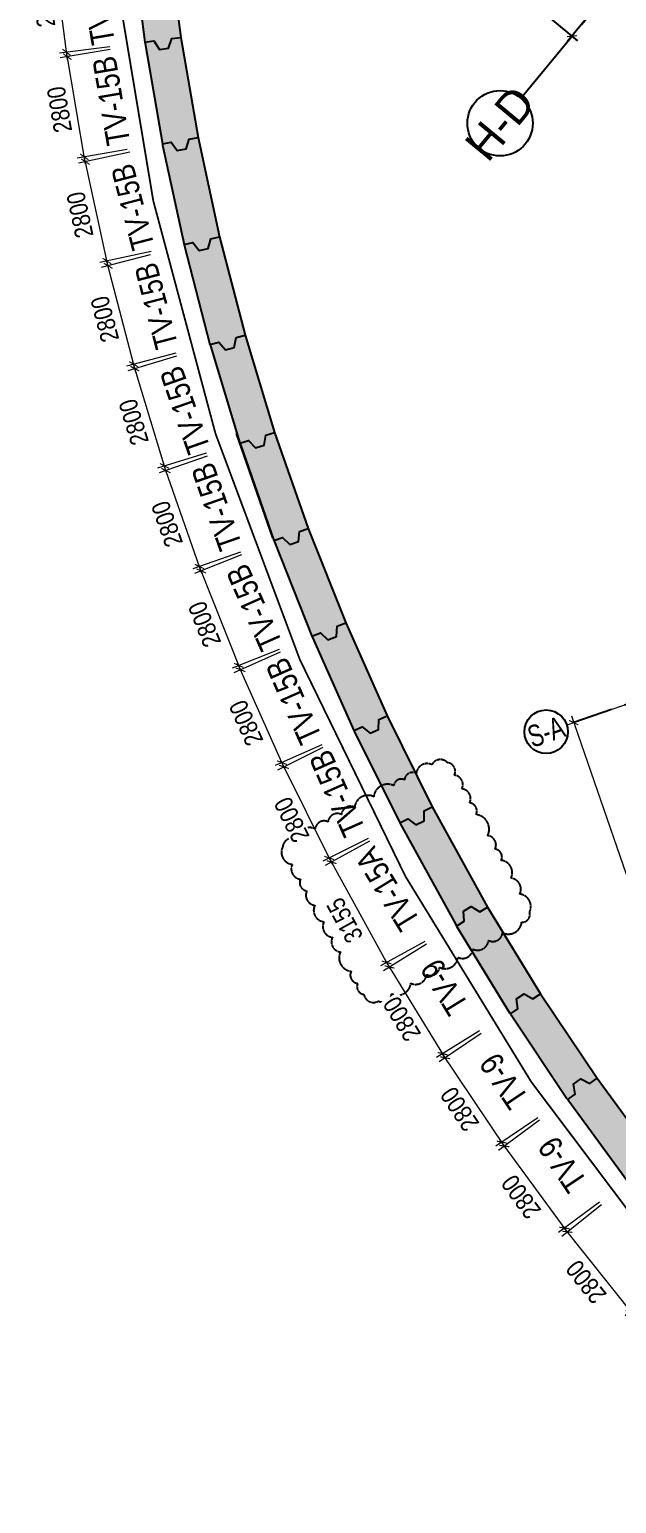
# Model space of a CAD drawing. Header units: millimetres. Extents: x 0 to 837459, y -815537 to -10000.
# Drawn here: x 500677 to 516857, y -516984 to -476374 of the extents above; entities that cross this region are included whole.
import ezdxf
from ezdxf.enums import TextEntityAlignment as Align
from ezdxf.xclip import XClip

# ---------------------------------------------------------------- set-up
doc = ezdxf.new("R2010")
doc.units = ezdxf.units.MM
doc.header["$LTSCALE"] = 100
doc.header["$XCLIPFRAME"] = 0
doc.header["$PDMODE"] = 32
doc.header["$PDSIZE"] = 2.5
for name, pattern in [('CENTER2', [1.125, 0.75, -0.125, 0.125, -0.125]), ('DASHDOT', [1, 0.5, -0.25, 0, -0.25]), ('DASHED', [4.5, 3, -1.5])]:
    doc.linetypes.add(name, pattern=pattern)
for name, color, linetype in [('A-GRID-SYM', 50, 'Continuous'), ('ccu11-Dim', 8, 'Continuous'), ('ccu11-Khuat', 9, 'DASHED'), ('ccu12-Hatch', 250, 'Continuous'), ('ccu12-Truc', 13, 'CENTER2'), ('KC-Betong', 6, 'Continuous'), ('KT-Dim', 8, 'Continuous'), ('Xref_ST_MBDV Cot vach 30.7.2022$0$Xref_ST_MBDV Cot vach 30.7.2022|Xref_ST_MBDV Cot vach 30.7.2022|Xref_ST_MBDV Cot vach 30.7.2022|Xref_ST_MBDV Cot vach 30.7.2022|A-CORE-OTLN', 2, 'Continuous'), ('Xref_ST_MBDV Cot vach 30.7.2022$0$Xref_ST_MBDV Cot vach 30.7.2022|Xref_ST_MBDV Cot vach 30.7.2022|Xref_ST_MBDV Cot vach 30.7.2022|Xref_ST_MBDV Cot vach 30.7.2022|ccu12-Thay', 7, 'Continuous'), ('Xref_ST_MBDV Cot vach 30.7.2022|Xref_ST_MBDV Cot vach 30.7.2022|Xref_ST_MBDV Cot vach 30.7.2022|Xref_ST_MBDV Cot vach 30.7.2022|A-GRID-SYM', 50, 'Continuous')]:
    doc.layers.add(name, color=color, linetype=linetype)
doc.layers.add('ccu12-Tencaukien', color=9, linetype='Continuous', lineweight=15)
doc.styles.add('Arial', font='arial.ttf', dxfattribs={"width": 0.7})
doc.styles.add('Arial Narrow', font='ARIALN.TTF')
doc.styles.add('HBA-Text', font='GOTHIC.TTF')
doc.dimstyles.new('ccu12-200', dxfattribs={"dimscale": 200, "dimtxt": 2.5, "dimasz": 1, "dimexe": 1, "dimexo": 2, "dimgap": 1, "dimtad": 1, "dimdec": 0, "dimdsep": 46, "dimtxsty": 'Arial Narrow', "dimblk": 'ARCHTICK', "dimcen": -1, "dimdle": 1, "dimclrd": 256, "dimclre": 256, "dimclrt": 3, "dimadec": 0, "dimazin": 2, "dimtfac": 0.1, "dimtdec": 0, "dimtmove": 0, "dimatfit": 1, "dimldrblk": 'ARCHTICK', "dimfxl": 1, "dimtvp": 0.833333, "dimtolj": 1, "dimtzin": 12, "dimarcsym": 0})

# ---------------------------------------------------------------- blocks, each defined once
blk = doc.blocks.new('_ARCHTICK')
at = {"color": 0, "linetype": 'ByBlock', "const_width": 0.15}
blk.add_lwpolyline([(-0.5, -0.5), (0.5, 0.5)], dxfattribs=at)
blk = doc.blocks.new('*D111')
at = {"layer": 'Defpoints', "color": 0, "transparency": 16777216}
for p in [(306861, -58345, 0), (323836, -104143), (320491, -105298)]:
    blk.add_point(p, dxfattribs=at)
at = {"layer": 'KT-Dim', "lineweight": -2, "transparency": 16777216}
for p, q in [((306483, -58476), (304366, -59206)), ((304490, -58952), (320556, -105487)), ((323458, -104273), (320302, -105363))]:
    blk.add_line(p, q, dxfattribs=at)
at = {"layer": 'KT-Dim', "lineweight": -2, "transparency": 16777216, "xscale": 200, "yscale": 200, "zscale": 200}
for p, rotation in [((304555, -59141), 109.0471379649665), ((320491, -105298), 289.0471379649665)]:
    blk.add_blockref('_ARCHTICK', p, dxfattribs=dict(at, rotation=rotation))
at = {"layer": 'KT-Dim', "color": 3, "transparency": 16777216, "insert": (312954, -82071), "char_height": 500, "attachment_point": 5, "rotation": 289.0471, "style": 'Arial Narrow'}
blk.add_mtext('\\A1;48830', dxfattribs=at)
blk = doc.blocks.new('GRID-SYM-flat-103')
at = {"layer": 'Xref_ST_MBDV Cot vach 30.7.2022|Xref_ST_MBDV Cot vach 30.7.2022|Xref_ST_MBDV Cot vach 30.7.2022|Xref_ST_MBDV Cot vach 30.7.2022|A-GRID-SYM'}
blk.add_circle((0, 0, 0), 900, dxfattribs=at)
at = {"layer": 'Xref_ST_MBDV Cot vach 30.7.2022|Xref_ST_MBDV Cot vach 30.7.2022|Xref_ST_MBDV Cot vach 30.7.2022|Xref_ST_MBDV Cot vach 30.7.2022|A-GRID-SYM', "style": 'HBA-Text'}
blk.add_attdef('GRID', text='', height=900, rotation=19.04714, dxfattribs=at).set_placement((0, 0, 0), align=Align.MIDDLE_CENTER)
blk = doc.blocks.new('GRID-SYM-flat-222')
at = {"layer": 'A-GRID-SYM', "ltscale": 0.5}
blk.add_circle((0, 0), 900, dxfattribs=at)
at = {"layer": 'A-GRID-SYM', "style": 'HBA-Text'}
blk.add_attdef('GRID', text='', height=900, rotation=50.4488, dxfattribs=at).set_placement((0, 0), align=Align.MIDDLE_CENTER)
blk = doc.blocks.new('*D64')
at = {"layer": 'ccu11-Dim', "lineweight": -2, "ltscale": 0.5, "transparency": 16777216}
for p, q in [((-11211, 2129), (-11936, 1251)), ((-11963, 1532), (-3944, -5090)), ((-3500, -4239), (-4226, -5117))]:
    blk.add_line(p, q, dxfattribs=at)
at = {"layer": 'Defpoints', "color": 0, "ltscale": 0.5, "transparency": 16777216}
for p in [(-10956, 2437, 0), (-3246, -3930, 0), (-4098, -4963)]:
    blk.add_point(p, dxfattribs=at)
at = {"layer": 'ccu11-Dim', "lineweight": -2, "ltscale": 0.5, "transparency": 16777216, "xscale": 200, "yscale": 200, "zscale": 200}
for p, rotation in [((-11809, 1405), 140.4488267455709), ((-4098, -4963), 320.448826745571)]:
    blk.add_blockref('_ARCHTICK', p, dxfattribs=dict(at, rotation=rotation))
at = {"layer": 'ccu11-Dim', "color": 3, "ltscale": 0.5, "transparency": 16777216, "insert": (-7664, -1428), "char_height": 500, "attachment_point": 5, "rotation": 320.4488, "style": 'Arial Narrow', "bg_fill": 3, "box_fill_scale": 1.1, "bg_fill_color": 256, "bg_fill_true_color": 13158600, "bg_fill_transparency": 0}
blk.add_mtext('\\A1;10000', dxfattribs=at)
blk = doc.blocks.new('*D157')
at = {"layer": 'ccu11-Dim', "lineweight": -2, "ltscale": 0.5, "transparency": 16777216}
for p, q in [((-123847, 61487), (-125235, 61306)), ((-124648, 58357), (-125062, 61530)), ((-123484, 58710), (-124872, 58529))]:
    blk.add_line(p, q, dxfattribs=at)
at = {"layer": 'Defpoints', "color": 0, "ltscale": 0.5, "transparency": 16777216}
for p in [(-125036, 61332), (-123450, 61539), (-123088, 58762)]:
    blk.add_point(p, dxfattribs=at)
at = {"layer": 'ccu11-Dim', "lineweight": -2, "ltscale": 0.5, "transparency": 16777216, "xscale": 200, "yscale": 200, "zscale": 200}
for p, rotation in [((-125036, 61332), 97.43101121707215), ((-124674, 58555), 277.4310112170721)]:
    blk.add_blockref('_ARCHTICK', p, dxfattribs=dict(at, rotation=rotation))
at = {"layer": 'ccu11-Dim', "color": 3, "ltscale": 0.5, "transparency": 16777216, "insert": (-125307, 59884), "char_height": 500, "attachment_point": 5, "rotation": 97.431, "style": 'Arial Narrow', "bg_fill": 3, "box_fill_scale": 1.1, "bg_fill_color": 256, "bg_fill_true_color": 13158600, "bg_fill_transparency": 0}
blk.add_mtext('\\A1;2800', dxfattribs=at)
blk = doc.blocks.new('*D158')
at = {"layer": 'ccu11-Dim', "lineweight": -2, "ltscale": 0.5, "transparency": 16777216}
for p, q in [((-123469, 58636), (-124849, 58401)), ((-124150, 55477), (-124686, 58632)), ((-123000, 55875), (-124381, 55641))]:
    blk.add_line(p, q, dxfattribs=at)
at = {"layer": 'Defpoints', "color": 0, "ltscale": 0.5, "transparency": 16777216}
for p in [(-123074, 58703), (-124652, 58435), (-122606, 55942)]:
    blk.add_point(p, dxfattribs=at)
at = {"layer": 'ccu11-Dim', "lineweight": -2, "ltscale": 0.5, "transparency": 16777216, "xscale": 200, "yscale": 200, "zscale": 200}
for p, rotation in [((-124652, 58435), 99.63416843087387), ((-124184, 55674), 279.6341684308739)]:
    blk.add_blockref('_ARCHTICK', p, dxfattribs=dict(at, rotation=rotation))
at = {"layer": 'ccu11-Dim', "color": 3, "ltscale": 0.5, "transparency": 16777216, "insert": (-124867, 56978), "char_height": 500, "attachment_point": 5, "rotation": 99.6342, "style": 'Arial Narrow', "bg_fill": 3, "box_fill_scale": 1.1, "bg_fill_color": 256, "bg_fill_true_color": 13158600, "bg_fill_transparency": 0}
blk.add_mtext('\\A1;2800', dxfattribs=at)
blk = doc.blocks.new('*D159')
at = {"layer": 'ccu11-Dim', "lineweight": -2, "ltscale": 0.5, "transparency": 16777216}
for p, q in [((-122932, 55804), (-124347, 55498)), ((-123519, 52608), (-124194, 55736)), ((-122342, 53067), (-123757, 52761))]:
    blk.add_line(p, q, dxfattribs=at)
at = {"layer": 'Defpoints', "color": 0, "ltscale": 0.5, "transparency": 16777216}
for p in [(-122541, 55888), (-124152, 55541), (-121951, 53151)]:
    blk.add_point(p, dxfattribs=at)
at = {"layer": 'ccu11-Dim', "lineweight": -2, "ltscale": 0.5, "transparency": 16777216, "xscale": 200, "yscale": 200, "zscale": 200}
for p, rotation in [((-124152, 55541), 102.1762206243331), ((-123561, 52804), 282.1762206243331)]:
    blk.add_blockref('_ARCHTICK', p, dxfattribs=dict(at, rotation=rotation))
at = {"layer": 'ccu11-Dim', "color": 3, "ltscale": 0.5, "transparency": 16777216, "insert": (-124302, 54076), "char_height": 500, "attachment_point": 5, "rotation": 102.1762, "style": 'Arial Narrow', "bg_fill": 3, "box_fill_scale": 1.1, "bg_fill_color": 256, "bg_fill_true_color": 13158600, "bg_fill_transparency": 0}
blk.add_mtext('\\A1;2800', dxfattribs=at)
blk = doc.blocks.new('*D160')
at = {"layer": 'ccu11-Dim', "lineweight": -2, "ltscale": 0.5, "transparency": 16777216}
for p, q in [((-122369, 52973), (-123723, 52622)), ((-122776, 49768), (-123580, 52866)), ((-121666, 50263), (-123020, 49912))]:
    blk.add_line(p, q, dxfattribs=at)
at = {"layer": 'Defpoints', "color": 0, "ltscale": 0.5, "transparency": 16777216}
for p in [(-121982, 53074), (-123529, 52672), (-121278, 50364)]:
    blk.add_point(p, dxfattribs=at)
at = {"layer": 'ccu11-Dim', "lineweight": -2, "ltscale": 0.5, "transparency": 16777216, "xscale": 200, "yscale": 200, "zscale": 200}
for p, rotation in [((-123529, 52672), 104.5489868478341), ((-122826, 49962), 284.5489868478341)]:
    blk.add_blockref('_ARCHTICK', p, dxfattribs=dict(at, rotation=rotation))
at = {"layer": 'ccu11-Dim', "color": 3, "ltscale": 0.5, "transparency": 16777216, "insert": (-123618, 51203), "char_height": 500, "attachment_point": 5, "rotation": 104.549, "style": 'Arial Narrow', "bg_fill": 3, "box_fill_scale": 1.1, "bg_fill_color": 256, "bg_fill_true_color": 13158600, "bg_fill_transparency": 0}
blk.add_mtext('\\A1;2800', dxfattribs=at)
blk = doc.blocks.new('*D161')
at = {"layer": 'ccu11-Dim', "lineweight": -2, "ltscale": 0.5, "transparency": 16777216}
for p, q in [((-121644, 50188), (-122983, 49781)), ((-121919, 46969), (-122850, 50030)), ((-120829, 47509), (-122168, 47102))]:
    blk.add_line(p, q, dxfattribs=at)
at = {"layer": 'Defpoints', "color": 0, "ltscale": 0.5, "transparency": 16777216}
for p in [(-121262, 50304), (-122792, 49839), (-120447, 47626)]:
    blk.add_point(p, dxfattribs=at)
at = {"layer": 'ccu11-Dim', "lineweight": -2, "ltscale": 0.5, "transparency": 16777216, "xscale": 200, "yscale": 200, "zscale": 200}
for p, rotation in [((-122792, 49839), 106.9214121395143), ((-121977, 47160), 286.9214121395144)]:
    blk.add_blockref('_ARCHTICK', p, dxfattribs=dict(at, rotation=rotation))
at = {"layer": 'ccu11-Dim', "color": 3, "ltscale": 0.5, "transparency": 16777216, "insert": (-122820, 48367), "char_height": 500, "attachment_point": 5, "rotation": 106.9214, "style": 'Arial Narrow', "bg_fill": 3, "box_fill_scale": 1.1, "bg_fill_color": 256, "bg_fill_true_color": 13158600, "bg_fill_transparency": 0}
blk.add_mtext('\\A1;2800', dxfattribs=at)
blk = doc.blocks.new('*D162')
at = {"layer": 'ccu11-Dim', "lineweight": -2, "ltscale": 0.5, "transparency": 16777216}
for p, q in [((-120802, 47428), (-122124, 46965)), ((-120943, 44199), (-122001, 47220)), ((-119877, 44785), (-121198, 44322))]:
    blk.add_line(p, q, dxfattribs=at)
at = {"layer": 'Defpoints', "color": 0, "ltscale": 0.5, "transparency": 16777216}
for p in [(-120425, 47560), (-121935, 47031), (-119500, 44917)]:
    blk.add_point(p, dxfattribs=at)
at = {"layer": 'ccu11-Dim', "lineweight": -2, "ltscale": 0.5, "transparency": 16777216, "xscale": 200, "yscale": 200, "zscale": 200}
for p, rotation in [((-121935, 47031), 109.2940475771697), ((-121010, 44388), 289.2940475771697)]:
    blk.add_blockref('_ARCHTICK', p, dxfattribs=dict(at, rotation=rotation))
at = {"layer": 'ccu11-Dim', "color": 3, "ltscale": 0.5, "transparency": 16777216, "insert": (-121902, 45559), "char_height": 500, "attachment_point": 5, "rotation": 109.294, "style": 'Arial Narrow', "bg_fill": 3, "box_fill_scale": 1.1, "bg_fill_color": 256, "bg_fill_true_color": 13158600, "bg_fill_transparency": 0}
blk.add_mtext('\\A1;2800', dxfattribs=at)
blk = doc.blocks.new('*D163')
at = {"layer": 'ccu11-Dim', "lineweight": -2, "ltscale": 0.5, "transparency": 16777216}
for p, q in [((-119848, 44708), (-121147, 44192)), ((-119854, 41478), (-121035, 44452)), ((-118814, 42106), (-120113, 41590))]:
    blk.add_line(p, q, dxfattribs=at)
at = {"layer": 'Defpoints', "color": 0, "ltscale": 0.5, "transparency": 16777216}
for p in [(-119476, 44856), (-120961, 44266), (-118442, 42254)]:
    blk.add_point(p, dxfattribs=at)
at = {"layer": 'ccu11-Dim', "lineweight": -2, "ltscale": 0.5, "transparency": 16777216, "xscale": 200, "yscale": 200, "zscale": 200}
for p, rotation in [((-120961, 44266), 111.666655592945), ((-119928, 41664), 291.666655592945)]:
    blk.add_blockref('_ARCHTICK', p, dxfattribs=dict(at, rotation=rotation))
at = {"layer": 'ccu11-Dim', "color": 3, "ltscale": 0.5, "transparency": 16777216, "insert": (-120868, 42797), "char_height": 500, "attachment_point": 5, "rotation": 111.6667, "style": 'Arial Narrow', "bg_fill": 3, "box_fill_scale": 1.1, "bg_fill_color": 256, "bg_fill_true_color": 13158600, "bg_fill_transparency": 0}
blk.add_mtext('\\A1;2800', dxfattribs=at)
blk = doc.blocks.new('*D164')
at = {"layer": 'ccu11-Dim', "lineweight": -2, "ltscale": 0.5, "transparency": 16777216}
for p, q in [((-118782, 42031), (-120060, 41461)), ((-118656, 38803), (-119959, 41725)), ((-117641, 39474), (-118920, 38904))]:
    blk.add_line(p, q, dxfattribs=at)
at = {"layer": 'Defpoints', "color": 0, "ltscale": 0.5, "transparency": 16777216}
for p in [(-118417, 42194), (-119878, 41542), (-117276, 39637)]:
    blk.add_point(p, dxfattribs=at)
at = {"layer": 'ccu11-Dim', "lineweight": -2, "ltscale": 0.5, "transparency": 16777216, "xscale": 200, "yscale": 200, "zscale": 200}
for p, rotation in [((-119878, 41542), 114.039215001165), ((-118737, 38985), 294.039215001165)]:
    blk.add_blockref('_ARCHTICK', p, dxfattribs=dict(at, rotation=rotation))
at = {"layer": 'ccu11-Dim', "color": 3, "ltscale": 0.5, "transparency": 16777216, "insert": (-119723, 40078), "char_height": 500, "attachment_point": 5, "rotation": 114.0392, "style": 'Arial Narrow', "bg_fill": 3, "box_fill_scale": 1.1, "bg_fill_color": 256, "bg_fill_true_color": 13158600, "bg_fill_transparency": 0}
blk.add_mtext('\\A1;2800', dxfattribs=at)
blk = doc.blocks.new('*D165')
at = {"layer": 'ccu11-Dim', "lineweight": -2, "ltscale": 0.5, "transparency": 16777216}
for p, q in [((-117607, 39401), (-118860, 38779)), ((-117347, 36180), (-118770, 39047)), ((-116361, 36893), (-117615, 36271))]:
    blk.add_line(p, q, dxfattribs=at)
at = {"layer": 'Defpoints', "color": 0, "ltscale": 0.5, "transparency": 16777216}
for p in [(-117248, 39579), (-118681, 38868), (-116003, 37071)]:
    blk.add_point(p, dxfattribs=at)
at = {"layer": 'ccu11-Dim', "lineweight": -2, "ltscale": 0.5, "transparency": 16777216, "xscale": 200, "yscale": 200, "zscale": 200}
for p, rotation in [((-118681, 38868), 116.4117569026129), ((-117436, 36360), 296.4117569026129)]:
    blk.add_blockref('_ARCHTICK', p, dxfattribs=dict(at, rotation=rotation))
at = {"layer": 'ccu11-Dim', "color": 3, "ltscale": 0.5, "transparency": 16777216, "insert": (-118466, 37411), "char_height": 500, "attachment_point": 5, "rotation": 116.4118, "style": 'Arial Narrow', "bg_fill": 3, "box_fill_scale": 1.1, "bg_fill_color": 256, "bg_fill_true_color": 13158600, "bg_fill_transparency": 0}
blk.add_mtext('\\A1;2800', dxfattribs=at)
blk = doc.blocks.new('*D166')
at = {"layer": 'ccu11-Dim', "lineweight": -2, "ltscale": 0.5, "transparency": 16777216}
for p, q in [((-116321, 36819), (-117544, 36147)), ((-115751, 33304), (-117465, 36418)), ((-114800, 34056), (-116023, 33383))]:
    blk.add_line(p, q, dxfattribs=at)
at = {"layer": 'Defpoints', "color": 0, "ltscale": 0.5, "transparency": 16777216}
for p in [(-115971, 37012), (-117368, 36243), (-114450, 34248)]:
    blk.add_point(p, dxfattribs=at)
at = {"layer": 'ccu11-Dim', "lineweight": -2, "ltscale": 0.5, "transparency": 16777216, "xscale": 200, "yscale": 200, "zscale": 200}
for p, rotation in [((-117368, 36243), 118.8210761097807), ((-115848, 33479), 298.8210761097807)]:
    blk.add_blockref('_ARCHTICK', p, dxfattribs=dict(at, rotation=rotation))
at = {"layer": 'ccu11-Dim', "color": 3, "ltscale": 0.5, "transparency": 16777216, "insert": (-117007, 34642), "char_height": 500, "attachment_point": 5, "rotation": 118.8211, "style": 'Arial Narrow', "bg_fill": 3, "box_fill_scale": 1.1, "bg_fill_color": 256, "bg_fill_true_color": 13158600, "bg_fill_transparency": 0}
blk.add_mtext('\\A1;3155', dxfattribs=at)
blk = doc.blocks.new('*D167')
at = {"layer": 'ccu11-Dim', "lineweight": -2, "ltscale": 0.5, "transparency": 16777216}
for p, q in [((-114749, 33981), (-115942, 33251)), ((-114206, 30796), (-115876, 33526)), ((-113288, 31592), (-114481, 30863))]:
    blk.add_line(p, q, dxfattribs=at)
at = {"layer": 'Defpoints', "color": 0, "ltscale": 0.5, "transparency": 16777216}
for p in [(-114408, 34189), (-115771, 33355), (-112947, 31801)]:
    blk.add_point(p, dxfattribs=at)
at = {"layer": 'ccu11-Dim', "lineweight": -2, "ltscale": 0.5, "transparency": 16777216, "xscale": 200, "yscale": 200, "zscale": 200}
for p, rotation in [((-115771, 33355), 121.4549389913129), ((-114310, 30967), 301.4549389913129)]:
    blk.add_blockref('_ARCHTICK', p, dxfattribs=dict(at, rotation=rotation))
at = {"layer": 'ccu11-Dim', "color": 3, "ltscale": 0.5, "transparency": 16777216, "insert": (-115429, 31924), "char_height": 500, "attachment_point": 5, "rotation": 121.4549, "style": 'Arial Narrow', "bg_fill": 3, "box_fill_scale": 1.1, "bg_fill_color": 256, "bg_fill_true_color": 13158600, "bg_fill_transparency": 0}
blk.add_mtext('\\A1;2800', dxfattribs=at)
blk = doc.blocks.new('*D168')
at = {"layer": 'ccu11-Dim', "lineweight": -2, "ltscale": 0.5, "transparency": 16777216}
for p, q in [((-113244, 31523), (-114405, 30743)), ((-112567, 28364), (-114350, 31021)), ((-111684, 29198), (-112845, 28418))]:
    blk.add_line(p, q, dxfattribs=at)
at = {"layer": 'Defpoints', "color": 0, "ltscale": 0.5, "transparency": 16777216}
for p in [(-112911, 31746), (-114239, 30855), (-111351, 29420)]:
    blk.add_point(p, dxfattribs=at)
at = {"layer": 'ccu11-Dim', "lineweight": -2, "ltscale": 0.5, "transparency": 16777216, "xscale": 200, "yscale": 200, "zscale": 200}
for p, rotation in [((-114239, 30855), 123.8599225652188), ((-112679, 28530), 303.8599225652188)]:
    blk.add_blockref('_ARCHTICK', p, dxfattribs=dict(at, rotation=rotation))
at = {"layer": 'ccu11-Dim', "color": 3, "ltscale": 0.5, "transparency": 16777216, "insert": (-113837, 29439), "char_height": 500, "attachment_point": 5, "rotation": 123.8599, "style": 'Arial Narrow', "bg_fill": 3, "box_fill_scale": 1.1, "bg_fill_color": 256, "bg_fill_true_color": 13158600, "bg_fill_transparency": 0}
blk.add_mtext('\\A1;2800', dxfattribs=at)
blk = doc.blocks.new('*D169')
at = {"layer": 'ccu11-Dim', "lineweight": -2, "ltscale": 0.5, "transparency": 16777216}
for p, q in [((-111638, 29131), (-112767, 28303)), ((-110832, 26001), (-112724, 28583)), ((-109983, 26872), (-111112, 26044))]:
    blk.add_line(p, q, dxfattribs=at)
at = {"layer": 'Defpoints', "color": 0, "ltscale": 0.5, "transparency": 16777216}
for p in [(-111315, 29367), (-112605, 28421), (-109660, 27108)]:
    blk.add_point(p, dxfattribs=at)
at = {"layer": 'ccu11-Dim', "lineweight": -2, "ltscale": 0.5, "transparency": 16777216, "xscale": 200, "yscale": 200, "zscale": 200}
for p, rotation in [((-112605, 28421), 126.2322192927628), ((-110950, 26163), 306.2322192927627)]:
    blk.add_blockref('_ARCHTICK', p, dxfattribs=dict(at, rotation=rotation))
at = {"layer": 'ccu11-Dim', "color": 3, "ltscale": 0.5, "transparency": 16777216, "insert": (-112145, 27023), "char_height": 500, "attachment_point": 5, "rotation": 126.2322, "style": 'Arial Narrow', "bg_fill": 3, "box_fill_scale": 1.1, "bg_fill_color": 256, "bg_fill_true_color": 13158600, "bg_fill_transparency": 0}
blk.add_mtext('\\A1;2800', dxfattribs=at)
blk = doc.blocks.new('*D170')
at = {"layer": 'ccu11-Dim', "lineweight": -2, "ltscale": 0.5, "transparency": 16777216}
for p, q in [((-109934, 26807), (-111026, 25934)), ((-108998, 23715), (-110995, 26216)), ((-108187, 24619), (-109279, 23746))]:
    blk.add_line(p, q, dxfattribs=at)
at = {"layer": 'Defpoints', "color": 0, "ltscale": 0.5, "transparency": 16777216}
for p in [(-109621, 27056), (-110870, 26059), (-107874, 24868)]:
    blk.add_point(p, dxfattribs=at)
at = {"layer": 'ccu11-Dim', "lineweight": -2, "ltscale": 0.5, "transparency": 16777216, "xscale": 200, "yscale": 200, "zscale": 200}
for p, rotation in [((-110870, 26059), 128.6045424487162), ((-109123, 23871), 308.6045424487162)]:
    blk.add_blockref('_ARCHTICK', p, dxfattribs=dict(at, rotation=rotation))
at = {"layer": 'ccu11-Dim', "color": 3, "ltscale": 0.5, "transparency": 16777216, "insert": (-110352, 24681), "char_height": 500, "attachment_point": 5, "rotation": 128.6045, "style": 'Arial Narrow', "bg_fill": 3, "box_fill_scale": 1.1, "bg_fill_color": 256, "bg_fill_true_color": 13158600, "bg_fill_transparency": 0}
blk.add_mtext('\\A1;2800', dxfattribs=at)
blk = doc.blocks.new('Grid-ST-flat-3')
at = {"layer": 'ccu12-Truc', "ltscale": 30}
blk.add_line((369404.7, -36752.1), (304555.5, -59141.2), dxfattribs=at)
at = {"layer": 'KT-Dim'}
ref = blk.add_blockref('GRID-SYM-flat-103', (303795.5, -59391.2, 0), dxfattribs=dict(at, xscale=0.6666666666666666, yscale=0.6666666666666666, zscale=0.6666666666666666))
ref.add_attrib('GRID', 'S-A', dxfattribs={"layer": 'Xref_ST_MBDV Cot vach 30.7.2022|Xref_ST_MBDV Cot vach 30.7.2022|Xref_ST_MBDV Cot vach 30.7.2022|Xref_ST_MBDV Cot vach 30.7.2022|A-GRID-SYM', "height": 600, "rotation": 19, "style": 'HBA-Text', "width": 0.75}).set_placement((303795.5, -59391.2, 0), align=Align.MIDDLE_CENTER)
dim = blk.add_linear_dim(base=(320490.9, -105297.8, 0), p1=(306860.8, -58345.3), p2=(323836, -104142.9, 0), angle=109.04714, dimstyle='ccu12-200', dxfattribs=at)
dim.commit()
dim.dimension.update_dxf_attribs({"geometry": '*D111', "text_midpoint": (312953.5, -82070.9, 0)})
blk = doc.blocks.new('LUOI TRUC-NT2')
at = {"layer": 'ccu12-Truc', "ltscale": 30}
blk.add_line((-5507.6, -6669.1), (33633.1, 40726.1), dxfattribs=at)
at = {"layer": 'KC-Betong', "ltscale": 0.5}
blk.add_blockref('GRID-SYM-flat-222', (-6080.7, -7363.1), dxfattribs=at).add_auto_attribs({'GRID': 'H-D'})
at = {"layer": 'ccu11-Dim', "ltscale": 0.5}
dim = blk.add_linear_dim(base=(-4098.4, -4962.7), p1=(-10956.3, 2437.4, 0), p2=(-3245.7, -3930.3, 0), angle=140.44883, dimstyle='ccu12-200', override={"dimfxl": 150, "dimtfill": 1}, dxfattribs=at)
dim.commit()
dim.dimension.update_dxf_attribs({"geometry": '*D64', "text_midpoint": (-7663.8, -1427.8)})
blk = doc.blocks.new('220830_DWall Plan')
at = {"layer": 'ccu12-Hatch', "ltscale": 0.5}
h = blk.add_hatch(dxfattribs=at)
h.set_pattern_fill('VATLIEU04', color=256, scale=50, pattern_type=2)
h.set_pattern_definition([(50, (-626373.33, 223416.3), (358.63009, -31.37607), [37.5, -412.5]), (355, (-626373.33, 223416.3), (-69.37567, 376.09607), [30, -330]), (100.4514, (-626343.45, 223413.7), (289.25469, 344.71977), [31.8701, -350.57106]), (46.1842, (-626373.33, 223516.3), (533.62052, -82.7595), [56.25, -618.75]), (96.6356, (-626328.87, 223509.4), (467.33135, 487.05894), [47.80514, -525.8565]), (351.1842, (-626373.33, 223516.3), (467.33097, 487.0593), [45, -495]), (21, (-626323.33, 223491.3), (298.45353, -201.30945), [37.5, -412.5]), (326, (-626323.33, 223491.3), (121.65767, 362.57502), [30, -330]), (71.4514, (-626298.46, 223474.54), (420.11131, 161.26525), [31.8701, -350.57106]), (37.5, (-626373.33, 223416.31), (6.079928, 166.446927), [0, -326, 0, -335, 0, -331.25]), (7.5, (-626373.33, 223416.31), (131.53477, 197.205856), [0, -191, 0, -318.5, 0, -126.25]), (327.5, (-626484.83, 223416.31), (266.911218, -11.277436), [0, -125, 0, -390, 0, -517.5]), (317.5, (-626534.83, 223416.31), (291.593085, 50.05249), [0, -162.5, 0, -259, 0, -367.5]), (45, (-626373.33, 223416.31), (-150.26019, 150.26019), []), (45, (-626373.33, 223477.56), (-150.26019, 150.26019), [])])
h.paths.add_polyline_path([(-122510.4, 58795.4), (-122033.7, 56036.3), (-122025.8, 55995.6), (-121435.2, 53258.6), (-121425.6, 53218.3), (-120722.3, 50508.1), (-120711, 50468.2), (-119896.1, 47789.5), (-119883.2, 47750.1), (-118958, 45107.4), (-118943.5, 45068.6), (-117909.8, 42466.4), (-117893.7, 42428.3), (-116753.1, 39871.1), (-116735.4, 39833.7), (-115489.9, 37325.9), (-115470.4, 37288.7), (-113949.2, 34524), (-113926.1, 34484.2), (-112465, 32095.7), (-112442.4, 32060.3), (-110882.3, 29735.2), (-110858.5, 29701.3), (-109203.6, 27442.8), (-109178.4, 27409.9), (-107431.4, 25221.8), (-107404.9, 25189.9), (-105568.8, 23076), (-105541, 23045.3), (-103618.9, 21009.2), (-103589.9, 20979.7), (-101585.2, 19024.9), (-101555, 18996.6), (-99471.1, 17126.5), (-99439.7, 17099.4), (-97280.2, 15317.2), (-97247.7, 15291.5), (-95016.3, 13600.1), (-94982.8, 13575.8), (-92683.3, 11978.3), (-92648.8, 11955.3), (-90285.1, 10454.4), (-90249.7, 10432.9), (-87825.9, 9031.1), (-87789.6, 9011.1), (-85309.8, 7710.8), (-85272.8, 7692.3), (-82741.3, 6495.8), (-82703.5, 6478.9), (-80124.7, 5388.2), (-80086.2, 5372.8), (-77464.5, 4389.8), (-77425.4, 4376.1), (-74765.2, 3502.4), (-74725.6, 3490.3), (-72031.5, 2727.6), (-71991.4, 2717.1), (-69268, 2066.5), (-69227.6, 2057.8), (-66479.6, 1520.5), (-66438.8, 1513.4), (-63670.9, 1090.4), (-63637.2, 1085.8), (-60856.6, 757.2), (-60844.4, 755.8), (-41353.3, -1307), (0, 0), (5993.1, 7667.3), (-23501.3, 144497.8), (-27624.7, 160190.9), (-41845.5, 164209.2), (-48082.3, 159482.1), (-71537, 141587.6), (-77499.2, 137277.8), (-78971.4, 133992.6), (-83075.5, 131026), (-86656.7, 130658.3), (-88925.9, 129018), (-91195.2, 127377.7), (-93464.4, 125737.4), (-93470.8, 125732.8), (-95729.2, 124077.6), (-95757.8, 124056), (-97965.7, 122333.9), (-98004.3, 122302.4), (-100138.8, 120490.2), (-100176.1, 120457.1), (-102233.4, 118557.8), (-102269.3, 118523.2), (-104245.9, 116540.1), (-104280.4, 116504.1), (-106173, 114440.6), (-106205.9, 114403.1), (-108011.2, 112262.8), (-108042.5, 112224.1), (-109757.4, 110010.7), (-109787.1, 109970.7), (-111408.7, 107688), (-111436.7, 107646.8), (-112962, 105298.7), (-112988.3, 105256.4), (-114414.8, 102847), (-114439.3, 102803.6), (-115764.6, 100337.1), (-115787.3, 100292.7), (-117009, 97773.3), (-117029.8, 97728.1), (-118145.9, 95160.1), (-118164.8, 95114), (-119173.3, 92501.9), (-119190.2, 92455.1), (-120089.4, 89803.4), (-120104.4, 89755.9), (-120892.7, 87069.1), (-120905.8, 87021), (-121581.8, 84303.9), (-121592.9, 84255.3), (-122155.5, 81512.4), (-122164.5, 81463.4), (-122612.8, 78699.5), (-122619.8, 78650.1), (-122952.9, 75870), (-122957.9, 75820.4), (-123175.3, 73028.9), (-123178.2, 72978.7), (-123278.4, 70180.4), (-123279.1, 70131.9), (-123266, 67331.9), (-123264.7, 67281.1), (-123132.9, 64484.2), (-123130.1, 64443.1), (-122883.3, 61654), (-122878.8, 61612.8), (-122516.6, 58836.3)])
h.paths.add_polyline_path([(-24474.2, 144265.3), (-28446.7, 159384), (-41638.3, 163111.5), (-47477, 158686.1), (-70940.7, 140784.7), (-76696.2, 136624.4), (-78168.4, 133339.2), (-82706.9, 130058.6), (-86288, 129690.9), (-88340.1, 128207.6), (-88223, 128045.5), (-90492.2, 126405.2), (-92761.4, 124764.9), (-95019.8, 123109.7), (-97227.7, 121387.7), (-99362.1, 119575.4), (-101419.4, 117676.1), (-103396, 115692.9), (-105288.6, 113629.4), (-107093.9, 111489.1), (-108808.8, 109275.7), (-110430.4, 106993.1), (-111955.7, 104645), (-113382.2, 102235.7), (-114707.5, 99769.1), (-115929.2, 97249.7), (-117045.3, 94681.8), (-118053.8, 92069.7), (-118953, 89418), (-119741.3, 86731.3), (-120417.3, 84014.1), (-120980, 81271.2), (-121428.3, 78507.4), (-121761.5, 75727.3), (-121978.9, 72935.7), (-122079.1, 70137.5), (-122066, 67337.5), (-121934.3, 64540.6), (-122134, 64531.2), (-121887.2, 61742.1), (-121525, 58965.6), (-121048.3, 56206.5), (-120457.7, 53469.5), (-119754.3, 50759.3), (-118939.4, 48080.5), (-118014.2, 45437.8), (-116980.4, 42835.6), (-115839.8, 40278.5), (-114594.3, 37770.7), (-113073.1, 35006), (-111612, 32617.5), (-110051.9, 30292.4), (-108396.9, 28033.8), (-106649.9, 25845.7), (-104813.8, 23731.8), (-102891.7, 21695.7), (-100887.1, 19740.8), (-98803.2, 17870.7), (-96643.7, 16088.4), (-94412.2, 14397.1), (-92112.7, 12799.5), (-89749, 11298.5), (-87325.2, 9896.7), (-84845.4, 8596.4), (-82314, 7399.9), (-79735.1, 6309.2), (-77113.4, 5326.2), (-74453.2, 4452.5), (-71759.1, 3689.8), (-69035.7, 3039.2), (-66287.7, 2501.9), (-63519.8, 2078.9), (-60739.2, 1750.2), (-41316.3, -305.3), (-499.5, 984.7), (4916.9, 7914.3)], flags=16)
at = {"layer": 'ccu11-Dim', "ltscale": 0.5}
blk.add_line((-118984.4, 45182.8), (-119988.2, 48050.1), dxfattribs=at)
at = {"layer": 'ccu11-Khuat', "color": 1, "linetype": 'DASHDOT', "ltscale": 18, "const_width": 50}
blk.add_lwpolyline([(-28510.9, 165727.9), (-36919.6, 168632.9), (-48415.2, 159919.9), (-71865, 142029.1), (-95482.1, 124957.6, 0.6850113), (-62162.5, 342.2), (-41373.6, -1857.9), (274.8, -541.6), (6585, 7531.5), (-22966.3, 144625.7)], format="xyb", close=True, dxfattribs=at)
at = {"layer": 'ccu12-Truc', "color": 2}
blk.add_lwpolyline([(-118717.3, 36665.6, 0.5205671), (-118451.3, 36182.3, 0.5205671), (-118225.8, 35772.5, 0.5205671), (-118049.6, 35452.1, 0.5205671), (-117831.1, 35055.1, 0.5205671), (-117580.9, 34600.3, 0.5205671), (-117345.6, 34172.7, 0.5205671), (-117124.3, 33770.5, 0.5205671), (-116830.8, 33237.1, 0.5205671), (-116647.6, 32904.1, 0.5205671), (-116480.7, 32600.9, 0.5205671), (-116078.4, 32416, 0.5205671), (-115711.8, 32617.7, 0.5205671), (-115184.5, 32907.9, 0.5205671), (-114748.7, 33147.6, 0.5205671), (-114390.6, 33344.6, 0.5205671), (-113887.9, 33621.3, 0.5205671), (-113474.5, 33848.7, 0.5205671), (-113043.7, 34085.8, 0.5205671), (-112655.6, 34299.3, 0.5205671), (-112130.6, 34588.2, 0.5205671), (-111911.7, 34871, 0.5205671), (-112182.3, 35362.8, 0.5205671), (-112424.2, 35802.5, 0.5205671), (-112694.3, 36293.3, 0.5205671), (-112864, 36601.7, 0.5205671), (-113067.8, 36972.1, 0.5205671), (-113388, 37554, 0.5205671), (-113565.4, 37876.4, 0.5205671), (-113778, 38262.8, 0.5205671), (-113984.9, 38638.9, 0.5205671), (-114174.5, 38983.5, 0.5205671), (-114605.4, 38928.1, 0.5205671), (-115033.4, 38692.6, 0.5205671), (-115360.9, 38512.3, 0.5205671), (-115654.6, 38350.7, 0.5205671), (-116208.2, 38046.1, 0.5205671), (-116734.7, 37756.4, 0.5205671), (-117097.5, 37556.8, 0.5205671), (-117466.5, 37353.8, 0.5205671), (-117820.2, 37159.2, 0.5205671), (-118330.8, 36878.2, 0.5205671)], format="xyb", close=True, dxfattribs=at)
at = {"layer": 'Xref_ST_MBDV Cot vach 30.7.2022$0$Xref_ST_MBDV Cot vach 30.7.2022|Xref_ST_MBDV Cot vach 30.7.2022|Xref_ST_MBDV Cot vach 30.7.2022|Xref_ST_MBDV Cot vach 30.7.2022|A-CORE-OTLN', "color": 6}
for points in [[(-122878.8, 61612.8), (-122516.6, 58836.3), (-122510.4, 58795.4), (-122033.7, 56036.3), (-122025.8, 55995.6), (-121435.2, 53258.6), (-121425.6, 53218.3), (-120722.3, 50508.1), (-120711, 50468.2), (-119896.1, 47789.5), (-119883.2, 47750.1), (-118958, 45107.4), (-118943.5, 45068.6), (-117909.8, 42466.4), (-117893.7, 42428.3), (-116753.1, 39871.1), (-116735.4, 39833.7), (-115489.9, 37325.9), (-115470.4, 37288.7), (-113949.2, 34524), (-113926.1, 34484.2), (-112465, 32095.7), (-112442.4, 32060.3), (-110882.3, 29735.2), (-110858.5, 29701.3), (-109203.6, 27442.8)], [(-121887.2, 61742.1), (-121525, 58965.6), (-121048.3, 56206.5), (-120457.7, 53469.5), (-119754.3, 50759.3), (-118939.4, 48080.5), (-118014.2, 45437.8), (-116980.4, 42835.6), (-115839.8, 40278.5), (-114594.3, 37770.7), (-113073.1, 35006), (-111612, 32617.5), (-110051.9, 30292.4), (-108396.9, 28033.8), (-106649.9, 25845.7), (-104813.8, 23731.8), (-102891.7, 21695.7), (-100887.1, 19740.8), (-98803.2, 17870.7)]]:
    blk.add_lwpolyline(points, dxfattribs=at)
at = {"layer": 'Xref_ST_MBDV Cot vach 30.7.2022$0$Xref_ST_MBDV Cot vach 30.7.2022|Xref_ST_MBDV Cot vach 30.7.2022|Xref_ST_MBDV Cot vach 30.7.2022|Xref_ST_MBDV Cot vach 30.7.2022|ccu12-Thay', "ltscale": 10}
for points in [[(-122516.6, 58836.3), (-122268.9, 58868.6), (-122112.5, 58636.7), (-121864.5, 58669.1), (-121772.8, 58933.3), (-121525, 58965.6)], [(-122033.7, 56036.3), (-121787.5, 56078.8), (-121621.6, 55853.6), (-121375.1, 55896.2), (-121294.5, 56164), (-121048.3, 56206.5)], [(-121435.2, 53258.6), (-121191, 53311.3), (-121016, 53093.1), (-120771.4, 53145.9), (-120701.9, 53416.8), (-120457.7, 53469.5)], [(-120722.3, 50508.1), (-120480.4, 50570.9), (-120296.5, 50360.1), (-120054.4, 50423), (-119996.2, 50696.5), (-119754.3, 50759.3)], [(-119896.1, 47789.5), (-119657.1, 47862.2), (-119464.6, 47659.3), (-119225.2, 47732.1), (-119178.4, 48007.8), (-118939.4, 48080.5)], [(-118958, 45107.4), (-118722.2, 45189.9), (-118521.5, 44995.1), (-118285.4, 45077.8), (-118250, 45355.2), (-118014.2, 45437.8)], [(-117909.8, 42466.4), (-117677.6, 42558.7), (-117469, 42372.3), (-117236.5, 42464.7), (-117212.6, 42743.4), (-116980.4, 42835.6)], [(-116753.1, 39871.1), (-116524.9, 39972.9), (-116308.8, 39795.4), (-116080.3, 39897.3), (-116068, 40176.7), (-115839.8, 40278.5)], [(-115489.9, 37325.9), (-115266.2, 37437), (-115042.9, 37268.6), (-114818.8, 37379.9), (-114818.1, 37659.6), (-114594.3, 37770.7)], [(-113926.1, 34484.2), (-113713, 34614.6), (-113736.9, 34893.3), (-113523.4, 35023.8), (-113286.2, 34875.7), (-113073.1, 35006)], [(-112442.4, 32060.3), (-112234.9, 32199.5), (-112270.4, 32477), (-112062.7, 32616.3), (-111819.4, 32478.3), (-111612, 32617.5)], [(-110858.5, 29701.3), (-110657, 29849), (-110704, 30124.7), (-110502.2, 30272.6), (-110253.4, 30144.7), (-110051.9, 30292.4)]]:
    blk.add_lwpolyline(points, dxfattribs=at)
blk.add_blockref('Grid-ST-flat-3', (-415251.1, 99227.9, 0.1))
at = {"layer": 'ccu12-Tencaukien', "color": 2, "style": 'Arial', "width": 0.8}
for s, height, rotation, p in [('TV-15B', 631.74, 104.61908, (-121898.5, 51647.7)), ('TV-15B', 650, 109.29405, (-121105, 48804.4)), ('TV-15B', 650, 109.29405, (-120234.9, 46143.7)), ('TV-15B', 650, 113.90816, (-119205.9, 43392.9)), ('TV-15B', 650, 113.90816, (-118118.7, 40813.2)), ('TV-15B', 650, 113.90816, (-116921.6, 38269.6)), ('TV-15A', 650, 121.49139, (-115550.6, 35671.5)), ('TV-9', 650, 121.49139, (-113983.3, 32971.4)), ('TV-9', 650, 123.71167, (-112351.4, 30393.6)), ('TV-9', 650, 123.71167, (-110737.6, 28092.3))]:
    blk.add_text(s, height=height, rotation=rotation, dxfattribs=at).set_placement(p, align=Align.CENTER)
at = {"layer": 'ccu11-Dim'}
blk.add_blockref('LUOI TRUC-NT2', (-106646, 63962.7), dxfattribs=at)
at = {"layer": 'ccu12-Tencaukien', "color": 2, "style": 'Arial', "width": 0.8}
for height, rotation, p in [(650, 99.70298, (-123542.7, 60042.1)), (650, 99.70298, (-123123.3, 57274.3)), (631.74, 104.61908, (-122545.5, 54371.3))]:
    blk.add_text('TV-15B', height=height, rotation=rotation, dxfattribs=at).set_placement(p, align=Align.CENTER)
at = {"layer": 'ccu11-Dim', "ltscale": 0.5}
dim = blk.add_linear_dim(base=(-125036.2, 61331.8), p1=(-123087.8, 58761.8), p2=(-123450, 61538.7), angle=97.43101, dimstyle='ccu12-200', override={"dimzin": 0, "dimfxl": 150, "dimtfill": 1}, dxfattribs=at)
dim.commit()
dim.dimension.update_dxf_attribs({"geometry": '*D157', "text_midpoint": (-125306.6, 59884.5)})
dim = blk.add_linear_dim(base=(-124652.2, 58434.8), p1=(-122605.7, 55942.2), p2=(-123074.3, 58702.7), angle=99.63417, dimstyle='ccu12-200', override={"dimzin": 0, "dimfxl": 150, "dimtfill": 1}, dxfattribs=at)
dim.commit()
dim.dimension.update_dxf_attribs({"geometry": '*D158', "text_midpoint": (-124866.8, 56978.4)})
dim = blk.add_linear_dim(base=(-124151.9, 55540.5), p1=(-121950.7, 53151.1), p2=(-122541.3, 55888.1), angle=102.17622, dimstyle='ccu12-200', override={"dimzin": 0, "dimfxl": 150, "dimtfill": 1}, dxfattribs=at)
dim.commit()
dim.dimension.update_dxf_attribs({"geometry": '*D159', "text_midpoint": (-124301.7, 54076)})
dim = blk.add_linear_dim(base=(-123529.4, 52671.9), p1=(-121278.3, 50363.8), p2=(-121981.6, 53073.6), angle=104.54899, dimstyle='ccu12-200', override={"dimzin": 0, "dimfxl": 150, "dimtfill": 1}, dxfattribs=at)
dim.commit()
dim.dimension.update_dxf_attribs({"geometry": '*D160', "text_midpoint": (-123618.5, 51202.6)})
dim = blk.add_linear_dim(base=(-122791.9, 49838.9), p1=(-120446.8, 47625.6), p2=(-121261.8, 50304.4), angle=106.92141, dimstyle='ccu12-200', override={"dimzin": 0, "dimfxl": 150, "dimtfill": 1}, dxfattribs=at)
dim.commit()
dim.dimension.update_dxf_attribs({"geometry": '*D161', "text_midpoint": (-122820, 48367)})
dim = blk.add_linear_dim(base=(-121934.8, 47031.3), p1=(-119499.6, 44916.8), p2=(-120424.9, 47559.9), angle=109.29405, dimstyle='ccu12-200', override={"dimzin": 0, "dimfxl": 150, "dimtfill": 1}, dxfattribs=at)
dim.commit()
dim.dimension.update_dxf_attribs({"geometry": '*D162', "text_midpoint": (-121901.9, 45559.3)})
dim = blk.add_linear_dim(base=(-120961.3, 44266), p1=(-118442.4, 42253.9), p2=(-119476.2, 44856), angle=111.66666, dimstyle='ccu12-200', override={"dimzin": 0, "dimfxl": 150, "dimtfill": 1}, dxfattribs=at)
dim.commit()
dim.dimension.update_dxf_attribs({"geometry": '*D163', "text_midpoint": (-120867.6, 42796.8)})
dim = blk.add_linear_dim(base=(-119877.6, 41542.2), p1=(-117276.1, 39637), p2=(-118416.6, 42193.9), angle=114.03922, dimstyle='ccu12-200', override={"dimzin": 0, "dimfxl": 150, "dimtfill": 1}, dxfattribs=at)
dim.commit()
dim.dimension.update_dxf_attribs({"geometry": '*D164', "text_midpoint": (-119723.1, 40078.3)})
dim = blk.add_linear_dim(base=(-118681.3, 38867.5), p1=(-116002.7, 37071.3), p2=(-117248.3, 39579.2), angle=116.41176, dimstyle='ccu12-200', override={"dimzin": 0, "dimfxl": 150, "dimtfill": 1}, dxfattribs=at)
dim.commit()
dim.dimension.update_dxf_attribs({"geometry": '*D165', "text_midpoint": (-118466.3, 37411)})
dim = blk.add_linear_dim(base=(-117368.4, 36243.2), p1=(-114450, 34248.4), p2=(-115970.7, 37012.2), angle=118.82108, dimstyle='ccu12-200', override={"dimzin": 0, "dimfxl": 150, "dimtfill": 1}, dxfattribs=at)
dim.commit()
dim.dimension.update_dxf_attribs({"geometry": '*D166', "text_midpoint": (-117006.9, 34641.8)})
dim = blk.add_linear_dim(base=(-115771.3, 33355.5), p1=(-112946.9, 31800.9), p2=(-114408, 34189.4), angle=121.45494, dimstyle='ccu12-200', override={"dimzin": 0, "dimfxl": 150, "dimtfill": 1}, dxfattribs=at)
dim.commit()
dim.dimension.update_dxf_attribs({"geometry": '*D167', "text_midpoint": (-115429.2, 31923.6)})
dim = blk.add_linear_dim(base=(-114238.9, 30854.9), p1=(-111351.4, 29420.5), p2=(-112911.5, 31745.6), angle=123.85992, dimstyle='ccu12-200', override={"dimzin": 0, "dimfxl": 150, "dimtfill": 1}, dxfattribs=at)
dim.commit()
dim.dimension.update_dxf_attribs({"geometry": '*D168', "text_midpoint": (-113837, 29438.7)})
dim = blk.add_linear_dim(base=(-112605.5, 28421.2), p1=(-109659.9, 27108.4), p2=(-111314.9, 29366.9), angle=126.23222, dimstyle='ccu12-200', override={"dimzin": 0, "dimfxl": 150, "dimtfill": 1}, dxfattribs=at)
dim.commit()
dim.dimension.update_dxf_attribs({"geometry": '*D169', "text_midpoint": (-112145.2, 27022.9)})
dim = blk.add_linear_dim(base=(-110870.1, 26059.2), p1=(-107874.1, 24868.3), p2=(-109621.1, 27056.4), angle=128.60454, dimstyle='ccu12-200', override={"dimzin": 0, "dimfxl": 150, "dimtfill": 1}, dxfattribs=at)
dim.commit()
dim.dimension.update_dxf_attribs({"geometry": '*D170', "text_midpoint": (-110352.3, 24681.1)})

msp = doc.modelspace()

# ---------------------------------------------------------------- block references
at = {"layer": 'ccu12-Tencaukien'}
ref = msp.add_blockref('220830_DWall Plan', (626373, -535558), dxfattribs=at)
XClip(ref).set_block_clipping_path([(-131661.2359304362, -22322.7323806782), (12318.7632058231, 92474.8859781325)])

doc.saveas('drawing.dxf')
